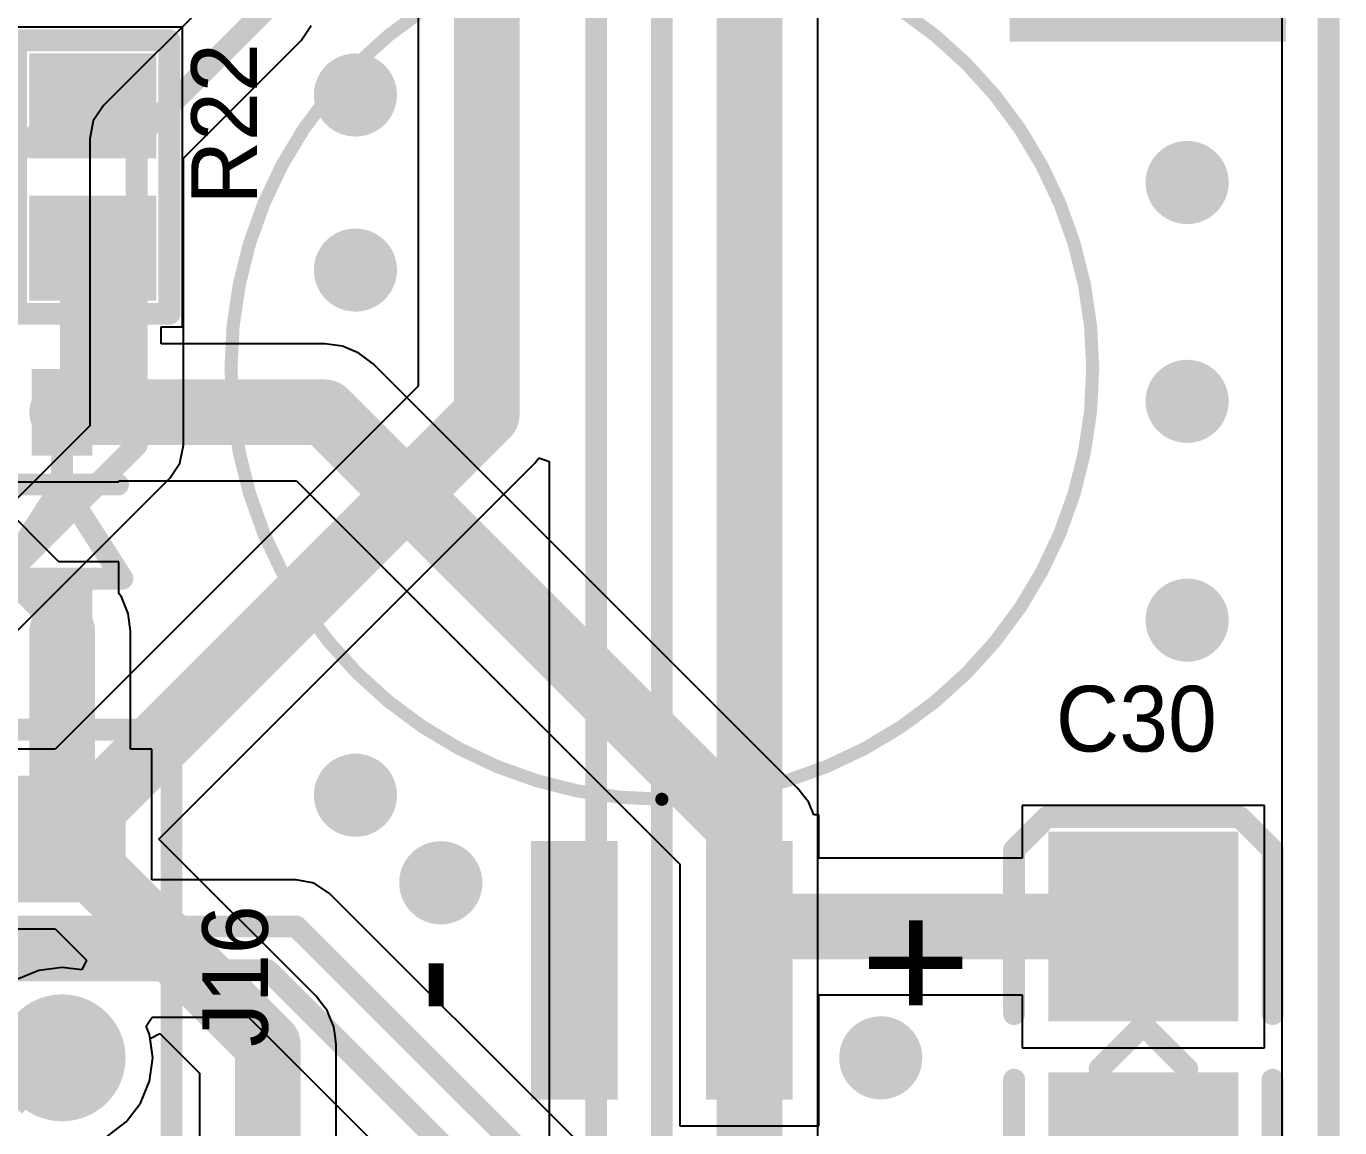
# Model space of a CAD drawing. Extents: x 1012 to 1122, y 1012 to 1122.
# Drawn here: x 1106.67 to 1121.91, y 1082.75 to 1095.54 of the extents above; entities that cross this region are included whole.
import ezdxf

# ---------------------------------------------------------------- set-up
doc = ezdxf.new("R2010")
doc.units = 0
doc.layers.get('0').update_dxf_attribs({"linetype": 'CONTINUOUS'})
for name, color, linetype in [('BOTTOMLAYER', 5, 'CONTINUOUS'), ('BOTTOMSOLDER', 6, 'CONTINUOUS'), ('KEEPOUTLAYER', 6, 'CONTINUOUS'), ('MECHANICAL1', 6, 'CONTINUOUS'), ('MULTILAYER', 9, 'CONTINUOUS'), ('TOPLAYER', 1, 'CONTINUOUS'), ('TOPOVERLAY', 2, 'CONTINUOUS'), ('TOPPASTE', 8, 'CONTINUOUS'), ('TOPSOLDER', 216, 'CONTINUOUS')]:
    doc.layers.add(name, color=color, linetype=linetype)

# ---------------------------------------------------------------- blocks, each defined once
blk = doc.blocks.new('SIP2_2_54MM_7')
at = {"layer": 'BOTTOMLAYER', "const_width": 0.635}
blk.add_lwpolyline([(2.2225, 0, 1), (2.8575, 0, 1)], format="xyb", close=True, dxfattribs=at)
at = {"layer": 'BOTTOMLAYER'}
blk.add_solid([(-0.635, -0.635), (0.635, -0.635), (-0.635, 0.635), (0.635, 0.635)], dxfattribs=at)
at = {"layer": 'BOTTOMSOLDER', "const_width": 0.7366}
blk.add_lwpolyline([(2.1717, 0, 1), (2.9083, 0, 1)], format="xyb", close=True, dxfattribs=at)
at = {"layer": 'BOTTOMSOLDER'}
blk.add_solid([(-0.7366, -0.7366), (0.7366, -0.7366), (-0.7366, 0.7366), (0.7366, 0.7366)], dxfattribs=at)
at = {"layer": 'MULTILAYER', "const_width": 0.635}
blk.add_lwpolyline([(2.2225, 0, 1), (2.8575, 0, 1)], format="xyb", close=True, dxfattribs=at)
at = {"layer": 'MULTILAYER'}
blk.add_solid([(-0.635, -0.635), (0.635, -0.635), (-0.635, 0.635), (0.635, 0.635)], dxfattribs=at)
at = {"layer": 'TOPLAYER', "const_width": 0.635}
blk.add_lwpolyline([(2.2225, 0, 1), (2.8575, 0, 1)], format="xyb", close=True, dxfattribs=at)
at = {"layer": 'TOPLAYER'}
blk.add_solid([(-0.635, -0.635), (0.635, -0.635), (-0.635, 0.635), (0.635, 0.635)], dxfattribs=at)
at = {"layer": 'TOPOVERLAY', "const_width": 0.254}
for points in [[(3.81, 1.27), (-1.27, 1.27)], [(-1.27, -1.27), (-1.27, 1.27)], [(1.27, -1.27), (1.27, 1.27)], [(3.81, -1.27), (3.81, 1.27)], [(3.81, -1.27), (-1.27, -1.27)]]:
    blk.add_lwpolyline(points, dxfattribs=at)
at = {"layer": 'TOPOVERLAY', "const_width": 0.127}
for points in [[(-1.3335, 1.27, 1), (-1.2065, 1.27, 1)], [(-1.3335, 1.27, 1), (-1.2065, 1.27, 1)], [(1.2065, 1.27, 1), (1.3335, 1.27, 1)], [(3.7465, 1.27, 1), (3.8735, 1.27, 1)], [(3.7465, 1.27, 1), (3.8735, 1.27, 1)], [(-1.3335, -1.27, 1), (-1.2065, -1.27, 1)], [(-1.3335, -1.27, 1), (-1.2065, -1.27, 1)], [(1.2065, -1.27, 1), (1.3335, -1.27, 1)], [(3.7465, -1.27, 1), (3.8735, -1.27, 1)], [(3.7465, -1.27, 1), (3.8735, -1.27, 1)]]:
    blk.add_lwpolyline(points, format="xyb", close=True, dxfattribs=at)
at = {"layer": 'TOPSOLDER', "const_width": 0.7366}
blk.add_lwpolyline([(2.1717, 0, 1), (2.9083, 0, 1)], format="xyb", close=True, dxfattribs=at)
at = {"layer": 'TOPSOLDER'}
blk.add_solid([(-0.7366, -0.7366), (0.7366, -0.7366), (-0.7366, 0.7366), (0.7366, 0.7366)], dxfattribs=at)
blk = doc.blocks.new('MS920T_12')
at = {"layer": 'TOPLAYER'}
for points in [[(1.4, 0.4), (-1.4, 0.4), (1.4, -0.4), (-1.4, -0.4)], [(1.4, -1.632), (-1.4, -1.632), (1.4, -2.432), (-1.4, -2.432)]]:
    blk.add_solid(points, dxfattribs=at)
at = {"layer": 'TOPOVERLAY'}
for points, const_width in [([(-1.985, -1.016, 1), (-11.985, -1.016, 1)], 0.152), ([(-12.023, -1.016, 1), (-11.947, -1.016, 1)], 0.0762), ([(-2.023, -1.016, 1), (-1.947, -1.016, 1)], 0.0762)]:
    blk.add_lwpolyline(points, format="xyb", close=True, dxfattribs=dict(at, const_width=const_width))
at = {"layer": 'TOPPASTE'}
for points in [[(1.4, 0.4), (-1.4, 0.4), (1.4, -0.4), (-1.4, -0.4)], [(1.4, -1.632), (-1.4, -1.632), (1.4, -2.432), (-1.4, -2.432)]]:
    blk.add_solid(points, dxfattribs=at)
at = {"layer": 'TOPSOLDER'}
for points in [[(1.502, 0.502), (-1.502, 0.502), (1.502, -0.502), (-1.502, -0.502)], [(1.502, -1.53), (-1.502, -1.53), (1.502, -2.534), (-1.502, -2.534)]]:
    blk.add_solid(points, dxfattribs=at)
at = {"layer": 'TOPOVERLAY'}
for s, p in [('+', (0.508, 2.667)), ('-', (0.508, -3.048))]:
    blk.add_text(s, height=1.524, rotation=-180, dxfattribs=at).set_placement(p)
blk = doc.blocks.new('CB3528_42')
at = {"layer": 'TOPLAYER'}
for points in [[(-1, -1), (1, -1), (-1, 1), (1, 1)], [(1.794, -1), (3.794, -1), (1.794, 1), (3.794, 1)]]:
    blk.add_solid(points, dxfattribs=at)
at = {"layer": 'TOPOVERLAY', "const_width": 0.254}
for points in [[(-1.27, 1.119), (-0.889, 1.5)], [(1.016, 1.5), (-0.889, 1.5)], [(3.937, 1.5), (1.778, 1.5)], [(3.937, -1.5), (3.937, 1.5)], [(-1.27, -1.119), (-1.27, 1.119)], [(1.143, 0), (1.651, 0.508)], [(1.651, -0.508), (1.143, 0)], [(-0.889, -1.5), (-1.27, -1.119)], [(1.016, -1.5), (-0.889, -1.5)], [(3.937, -1.5), (1.778, -1.5)]]:
    blk.add_lwpolyline(points, dxfattribs=at)
at = {"layer": 'TOPOVERLAY', "const_width": 0.127}
for points in [[(-0.952, 1.5, 1), (-0.825, 1.5, 1)], [(-0.952, 1.5, 1), (-0.825, 1.5, 1)], [(0.952, 1.5, 1), (1.079, 1.5, 1)], [(1.714, 1.5, 1), (1.841, 1.5, 1)], [(3.873, 1.5, 1), (4, 1.5, 1)], [(3.873, 1.5, 1), (4, 1.5, 1)], [(-1.333, 1.119, 1), (-1.206, 1.119, 1)], [(-1.333, 1.119, 1), (-1.206, 1.119, 1)], [(1.587, 0.508, 1), (1.714, 0.508, 1)], [(1.079, 0, 1), (1.206, 0, 1)], [(1.079, 0, 1), (1.206, 0, 1)], [(1.587, -0.508, 1), (1.714, -0.508, 1)], [(-1.333, -1.119, 1), (-1.206, -1.119, 1)], [(-1.333, -1.119, 1), (-1.206, -1.119, 1)], [(-0.952, -1.5, 1), (-0.825, -1.5, 1)], [(-0.952, -1.5, 1), (-0.825, -1.5, 1)], [(0.952, -1.5, 1), (1.079, -1.5, 1)], [(1.714, -1.5, 1), (1.841, -1.5, 1)], [(3.873, -1.5, 1), (4, -1.5, 1)], [(3.873, -1.5, 1), (4, -1.5, 1)]]:
    blk.add_lwpolyline(points, format="xyb", close=True, dxfattribs=at)
at = {"layer": 'TOPPASTE'}
for points in [[(-1, -1), (1, -1), (-1, 1), (1, 1)], [(1.794, -1), (3.794, -1), (1.794, 1), (3.794, 1)]]:
    blk.add_solid(points, dxfattribs=at)
at = {"layer": 'TOPSOLDER'}
for points in [[(-1.102, -1.102), (1.102, -1.102), (-1.102, 1.102), (1.102, 1.102)], [(1.692, -1.102), (3.896, -1.102), (1.692, 1.102), (3.896, 1.102)]]:
    blk.add_solid(points, dxfattribs=at)
blk = doc.blocks.new('SOD323_101')
at = {"layer": 'TOPLAYER'}
for points in [[(-0.4, -0.25), (0.4, -0.25), (-0.4, 0.25), (0.4, 0.25)], [(2.14, 0.25), (2.14, -0.25), (2.94, 0.25), (2.94, -0.25)]]:
    blk.add_solid(points, dxfattribs=at)
at = {"layer": 'TOPOVERLAY', "const_width": 0.254}
for points in [[(0.61, 0.7), (0.61, -0.7)], [(0.61, 0.7), (1.702, 0)], [(1.702, 0.7), (1.702, -0.649)], [(1.702, 0), (0.61, -0.7)], [(1.702, 0), (2.007, 0)]]:
    blk.add_lwpolyline(points, dxfattribs=at)
at = {"layer": 'TOPOVERLAY', "const_width": 0.127}
for points in [[(0.546, 0.7, 1), (0.673, 0.7, 1)], [(0.546, 0.7, 1), (0.673, 0.7, 1)], [(1.638, 0.7, 1), (1.765, 0.7, 1)], [(1.638, 0, 1), (1.765, 0, 1)], [(1.638, 0, 1), (1.765, 0, 1)], [(1.638, 0, 1), (1.765, 0, 1)], [(1.943, 0, 1), (2.07, 0, 1)], [(0.546, -0.7, 1), (0.673, -0.7, 1)], [(0.546, -0.7, 1), (0.673, -0.7, 1)], [(1.638, -0.649, 1), (1.765, -0.649, 1)]]:
    blk.add_lwpolyline(points, format="xyb", close=True, dxfattribs=at)
at = {"layer": 'TOPPASTE'}
for points in [[(-0.4, -0.25), (0.4, -0.25), (-0.4, 0.25), (0.4, 0.25)], [(2.14, 0.25), (2.14, -0.25), (2.94, 0.25), (2.94, -0.25)]]:
    blk.add_solid(points, dxfattribs=at)
at = {"layer": 'TOPSOLDER'}
for points in [[(-0.502, -0.352), (0.502, -0.352), (-0.502, 0.352), (0.502, 0.352)], [(2.038, 0.352), (2.038, -0.352), (3.042, 0.352), (3.042, -0.352)]]:
    blk.add_solid(points, dxfattribs=at)
blk = doc.blocks.new('MOLEX532610571_109')
at = {"layer": 'BOTTOMLAYER'}
for points in [[(-3.85, -4.6), (-1.75, -4.6), (-3.85, -1.6), (-1.75, -1.6)], [(6.75, -4.6), (8.85, -4.6), (6.75, -1.6), (8.85, -1.6)]]:
    blk.add_solid(points, dxfattribs=at)
at = {"layer": 'BOTTOMSOLDER'}
for points in [[(-3.952, -4.702), (-1.648, -4.702), (-3.952, -1.498), (-1.648, -1.498)], [(6.648, -4.702), (8.952, -4.702), (6.648, -1.498), (8.952, -1.498)]]:
    blk.add_solid(points, dxfattribs=at)
at = {"layer": 'MULTILAYER'}
for points in [[(-3.85, -4.6), (-1.75, -4.6), (-3.85, -1.6), (-1.75, -1.6)], [(6.75, -4.6), (8.85, -4.6), (6.75, -1.6), (8.85, -1.6)]]:
    blk.add_solid(points, dxfattribs=at)
at = {"layer": 'TOPLAYER'}
for points in [[(-0.4, -1), (0.4, -1), (-0.4, 1), (0.4, 1)], [(0.85, -1), (1.65, -1), (0.85, 1), (1.65, 1)], [(2.1, -1), (2.9, -1), (2.1, 1), (2.9, 1)], [(3.35, -1), (4.15, -1), (3.35, 1), (4.15, 1)], [(4.6, -1), (5.4, -1), (4.6, 1), (5.4, 1)], [(-3.85, -4.6), (-1.75, -4.6), (-3.85, -1.6), (-1.75, -1.6)], [(6.75, -4.6), (8.85, -4.6), (6.75, -1.6), (8.85, -1.6)]]:
    blk.add_solid(points, dxfattribs=at)
at = {"layer": 'TOPOVERLAY', "const_width": 0.254}
for points in [[(-0.635, 1.905), (0, 1.27)], [(-0.635, 1.905), (0.635, 1.905)], [(0.635, 1.905), (0, 1.27)], [(-1.5, -1.2), (-1.5, -5.2)], [(-1.5, -1.2), (6.5, -1.2)], [(6.5, -1.2), (6.5, -5.2)], [(-1.5, -5.2), (6.5, -5.2)]]:
    blk.add_lwpolyline(points, dxfattribs=at)
at = {"layer": 'TOPOVERLAY', "const_width": 0.127}
for points in [[(-0.699, 1.905, 1), (-0.572, 1.905, 1)], [(-0.699, 1.905, 1), (-0.572, 1.905, 1)], [(0.572, 1.905, 1), (0.699, 1.905, 1)], [(0.572, 1.905, 1), (0.699, 1.905, 1)], [(-0.064, 1.27, 1), (0.064, 1.27, 1)], [(-0.064, 1.27, 1), (0.064, 1.27, 1)], [(-1.564, -1.2, 1), (-1.437, -1.2, 1)], [(-1.564, -1.2, 1), (-1.437, -1.2, 1)], [(6.436, -1.2, 1), (6.563, -1.2, 1)], [(6.436, -1.2, 1), (6.563, -1.2, 1)], [(-1.564, -5.2, 1), (-1.437, -5.2, 1)], [(-1.564, -5.2, 1), (-1.437, -5.2, 1)], [(6.436, -5.2, 1), (6.563, -5.2, 1)], [(6.436, -5.2, 1), (6.563, -5.2, 1)]]:
    blk.add_lwpolyline(points, format="xyb", close=True, dxfattribs=at)
at = {"layer": 'TOPPASTE'}
for points in [[(-0.4, -1), (0.4, -1), (-0.4, 1), (0.4, 1)], [(0.85, -1), (1.65, -1), (0.85, 1), (1.65, 1)], [(2.1, -1), (2.9, -1), (2.1, 1), (2.9, 1)], [(3.35, -1), (4.15, -1), (3.35, 1), (4.15, 1)], [(4.6, -1), (5.4, -1), (4.6, 1), (5.4, 1)]]:
    blk.add_solid(points, dxfattribs=at)
at = {"layer": 'TOPSOLDER'}
for points in [[(-0.502, -1.102), (0.502, -1.102), (-0.502, 1.102), (0.502, 1.102)], [(0.748, -1.102), (1.752, -1.102), (0.748, 1.102), (1.752, 1.102)], [(1.998, -1.102), (3.002, -1.102), (1.998, 1.102), (3.002, 1.102)], [(3.248, -1.102), (4.252, -1.102), (3.248, 1.102), (4.252, 1.102)], [(4.498, -1.102), (5.502, -1.102), (4.498, 1.102), (5.502, 1.102)], [(-3.952, -4.702), (-1.648, -4.702), (-3.952, -1.498), (-1.648, -1.498)], [(6.648, -4.702), (8.952, -4.702), (6.648, -1.498), (8.952, -1.498)]]:
    blk.add_solid(points, dxfattribs=at)
blk = doc.blocks.new('CC0603_148')
at = {"layer": 'TOPLAYER'}
for points in [[(-0.508, -0.635), (0.508, -0.635), (-0.508, 0.635), (0.508, 0.635)], [(1.143, -0.635), (2.159, -0.635), (1.143, 0.635), (2.159, 0.635)]]:
    blk.add_solid(points, dxfattribs=at)
at = {"layer": 'TOPOVERLAY', "const_width": 0.254}
for points in [[(-0.508, 0.889), (-0.762, 0.889)], [(-0.762, -0.889), (-0.762, 0.889)], [(2.413, 0.889), (-0.508, 0.889)], [(2.413, -0.889), (2.413, 0.889)], [(2.413, -0.889), (-0.762, -0.889)]]:
    blk.add_lwpolyline(points, dxfattribs=at)
at = {"layer": 'TOPOVERLAY', "const_width": 0.127}
for points in [[(-0.8255, 0.889, 1), (-0.6985, 0.889, 1)], [(-0.8255, 0.889, 1), (-0.6985, 0.889, 1)], [(-0.5715, 0.889, 1), (-0.4445, 0.889, 1)], [(-0.5715, 0.889, 1), (-0.4445, 0.889, 1)], [(2.3495, 0.889, 1), (2.4765, 0.889, 1)], [(2.3495, 0.889, 1), (2.4765, 0.889, 1)], [(-0.8255, -0.889, 1), (-0.6985, -0.889, 1)], [(-0.8255, -0.889, 1), (-0.6985, -0.889, 1)], [(2.3495, -0.889, 1), (2.4765, -0.889, 1)], [(2.3495, -0.889, 1), (2.4765, -0.889, 1)]]:
    blk.add_lwpolyline(points, format="xyb", close=True, dxfattribs=at)
at = {"layer": 'TOPPASTE'}
for points in [[(-0.508, -0.635), (0.508, -0.635), (-0.508, 0.635), (0.508, 0.635)], [(1.143, -0.635), (2.159, -0.635), (1.143, 0.635), (2.159, 0.635)]]:
    blk.add_solid(points, dxfattribs=at)
at = {"layer": 'TOPSOLDER'}
for points in [[(-0.6096, -0.7366), (0.6096, -0.7366), (-0.6096, 0.7366), (0.6096, 0.7366)], [(1.0414, -0.7366), (2.2606, -0.7366), (1.0414, 0.7366), (2.2606, 0.7366)]]:
    blk.add_solid(points, dxfattribs=at)

msp = doc.modelspace()

# ---------------------------------------------------------------- linework, layer by layer
at = {"layer": 'BOTTOMLAYER'}
for p, q in [((1121.239, 1118.795), (1121.239, 1081.319)), ((1115.854, 1082.396), (1115.854, 1105.891)), ((1111.218, 1096.899), (1111.218, 1091.361)), ((1108.928, 1095.981), (1107.563, 1094.617)), ((1109.857, 1095.371), (1109.974, 1095.548)), ((1108.492, 1094.007), (1109.857, 1095.371)), ((1107.563, 1094.617), (1107.446, 1094.44)), ((1107.446, 1094.44), (1107.404, 1094.232)), ((1107.404, 1094.232), (1107.404, 1090.901)), ((1108.492, 1090.676), (1108.492, 1094.007)), ((1111.218, 1091.361), (1107.003, 1087.145)), ((1107.404, 1090.901), (1101.779, 1085.276)), ((1108.45, 1090.468), (1108.492, 1090.676)), ((1108.492, 1090.676), (1108.492, 1090.676)), ((1108.492, 1090.676), (1108.492, 1090.676)), ((1108.492, 1090.676), (1108.492, 1090.676)), ((1112.574, 1090.47), (1112.618, 1090.528)), ((1112.618, 1090.528), (1112.738, 1090.487)), ((1112.738, 1090.487), (1112.738, 1075.97)), ((1108.208, 1086.104), (1112.574, 1090.47)), ((1108.333, 1090.291), (1108.45, 1090.468)), ((1112.574, 1090.47), (1112.574, 1090.47)), ((1102.389, 1084.348), (1108.333, 1090.291)), ((1107.003, 1087.145), (1106.043, 1087.145)), ((1110.034, 1084.278), (1108.208, 1086.104)), ((1106.043, 1085.063), (1107.003, 1085.063)), ((1107.003, 1085.063), (1107.367, 1084.699)), ((1107.367, 1084.699), (1107.311, 1084.585)), ((1106.813, 1084.579), (1106.559, 1084.474)), ((1107.084, 1084.614), (1106.813, 1084.579)), ((1107.311, 1084.585), (1107.084, 1084.614)), ((1110.088, 1084.207), (1110.034, 1084.278)), ((1110.034, 1084.278), (1110.034, 1084.278)), ((1110.16, 1084.113), (1110.088, 1084.207)), ((1110.199, 1084.018), (1110.16, 1084.113)), ((1110.239, 1083.922), (1110.199, 1084.018)), ((1108.105, 1083.79), (1108.219, 1083.846)), ((1108.135, 1083.564), (1108.105, 1083.79)), ((1108.219, 1083.846), (1108.678, 1083.387)), ((1110.253, 1083.819), (1110.239, 1083.922)), ((1110.266, 1083.716), (1110.253, 1083.819)), ((1110.266, 1077.468), (1110.266, 1083.716)), ((1110.266, 1083.716), (1110.266, 1083.716)), ((1108.099, 1083.292), (1108.135, 1083.564)), ((1108.678, 1083.387), (1108.678, 1077.797)), ((1107.994, 1083.039), (1108.099, 1083.292)), ((1107.827, 1082.821), (1107.994, 1083.039)), ((1107.61, 1082.654), (1107.827, 1082.821))]:
    msp.add_line(p, q, dxfattribs=at)
for points, const_width in [([(1115.06, 1072.388), (1115.06, 1105.891)], 0.762), ([(1113.282, 1075.69), (1113.282, 1101.065)], 0.254), ([(1114.044, 1075.436), (1114.044, 1099.947)], 0.254), ([(1112.012, 1091.032), (1112.012, 1096.899)], 0.762), ([(1107.948, 1094.232), (1109.472, 1095.756)], 0.254), ([(1107.948, 1090.676), (1107.948, 1094.232)], 0.254), ([(1107.084, 1086.104), (1112.012, 1091.032)], 0.762), ([(1102.004, 1084.732), (1107.948, 1090.676)], 0.254), ([(1107.084, 1086.104), (1109.472, 1083.716)], 0.762), ([(1109.472, 1077.468), (1109.472, 1083.716)], 0.762)]:
    msp.add_lwpolyline(points, dxfattribs=dict(at, const_width=const_width))
for points, const_width in [([(1110.297, 1094.74, 1), (1110.678, 1094.74, 1)], 0.381), ([(1107.884, 1094.232, 1), (1108.012, 1094.232, 1)], 0.127), ([(1107.884, 1094.232, 1), (1108.012, 1094.232, 1)], 0.127), ([(1119.949, 1093.724, 1), (1120.331, 1093.724, 1)], 0.381), ([(1110.297, 1092.708, 1), (1110.678, 1092.708, 1)], 0.381), ([(1119.949, 1091.184, 1), (1120.331, 1091.184, 1)], 0.381), ([(1111.822, 1091.032, 1), (1112.203, 1091.032, 1)], 0.381), ([(1111.822, 1091.032, 1), (1112.203, 1091.032, 1)], 0.381), ([(1107.884, 1090.676, 1), (1108.012, 1090.676, 1)], 0.127), ([(1107.884, 1090.676, 1), (1108.012, 1090.676, 1)], 0.127), ([(1119.949, 1088.644, 1), (1120.331, 1088.644, 1)], 0.381), ([(1110.297, 1086.612, 1), (1110.678, 1086.612, 1)], 0.381), ([(1106.894, 1086.104, 1), (1107.275, 1086.104, 1)], 0.381), ([(1106.894, 1086.104, 1), (1107.275, 1086.104, 1)], 0.381), ([(1111.288, 1085.596, 1), (1111.669, 1085.596, 1)], 0.381), ([(1109.282, 1083.716, 1), (1109.662, 1083.716, 1)], 0.381), ([(1109.282, 1083.716, 1), (1109.662, 1083.716, 1)], 0.381), ([(1116.393, 1083.564, 1), (1116.774, 1083.564, 1)], 0.381)]:
    msp.add_lwpolyline(points, format="xyb", close=True, dxfattribs=dict(at, const_width=const_width))
at = {"layer": 'BOTTOMSOLDER', "const_width": 0.483}
for points in [[(1110.247, 1094.74, 1), (1110.729, 1094.74, 1)], [(1119.899, 1093.724, 1), (1120.381, 1093.724, 1)], [(1110.247, 1092.708, 1), (1110.729, 1092.708, 1)], [(1119.899, 1091.184, 1), (1120.381, 1091.184, 1)], [(1119.899, 1088.644, 1), (1120.381, 1088.644, 1)], [(1110.247, 1086.612, 1), (1110.729, 1086.612, 1)], [(1111.237, 1085.596, 1), (1111.72, 1085.596, 1)], [(1116.343, 1083.564, 1), (1116.825, 1083.564, 1)]]:
    msp.add_lwpolyline(points, format="xyb", close=True, dxfattribs=at)
at = {"layer": 'KEEPOUTLAYER', "const_width": 0.254}
msp.add_lwpolyline([(1121.782, 1014.795), (1121.782, 1118.795)], dxfattribs=at)
at = {"layer": 'MECHANICAL1', "const_width": 0.254}
msp.add_lwpolyline([(1121.782, 1014.795), (1121.782, 1118.795)], dxfattribs=at)
at = {"layer": 'MULTILAYER', "const_width": 0.381}
for points in [[(1110.297, 1094.74, 1), (1110.678, 1094.74, 1)], [(1119.949, 1093.724, 1), (1120.331, 1093.724, 1)], [(1110.297, 1092.708, 1), (1110.678, 1092.708, 1)], [(1119.949, 1091.184, 1), (1120.331, 1091.184, 1)], [(1119.949, 1088.644, 1), (1120.331, 1088.644, 1)], [(1110.297, 1086.612, 1), (1110.678, 1086.612, 1)], [(1111.288, 1085.596, 1), (1111.669, 1085.596, 1)], [(1116.393, 1083.564, 1), (1116.774, 1083.564, 1)]]:
    msp.add_lwpolyline(points, format="xyb", close=True, dxfattribs=at)
at = {"layer": 'TOPLAYER'}
for p, q in [((1121.239, 1118.795), (1121.239, 1073.671)), ((1108.481, 1095.527), (1106.399, 1095.527)), ((1108.481, 1093.699), (1108.481, 1095.527)), ((1108.481, 1092.048), (1108.481, 1093.699)), ((1108.234, 1091.851), (1108.234, 1092.048)), ((1108.234, 1092.048), (1108.481, 1092.048)), ((1110.132, 1091.851), (1108.234, 1091.851)), ((1110.338, 1091.824), (1110.132, 1091.851)), ((1110.132, 1091.851), (1110.132, 1091.851)), ((1110.529, 1091.745), (1110.338, 1091.824)), ((1110.694, 1091.619), (1110.529, 1091.745)), ((1115.622, 1086.691), (1110.694, 1091.619)), ((1107.047, 1089.323), (1105.691, 1090.68)), ((1106.428, 1090.251), (1107.741, 1090.251)), ((1107.741, 1090.251), (1107.741, 1090.263)), ((1107.741, 1090.263), (1109.803, 1090.263)), ((1109.803, 1090.263), (1114.254, 1085.813)), ((1107.741, 1089.323), (1107.047, 1089.323)), ((1107.741, 1088.955), (1107.741, 1089.323)), ((1107.772, 1088.914), (1107.741, 1088.955)), ((1107.852, 1088.723), (1107.772, 1088.914)), ((1107.879, 1088.517), (1107.852, 1088.723)), ((1107.879, 1087.145), (1107.879, 1088.517)), ((1108.126, 1087.145), (1107.879, 1087.145)), ((1108.126, 1085.632), (1108.126, 1087.145)), ((1115.748, 1086.526), (1115.622, 1086.691)), ((1115.622, 1086.691), (1115.622, 1086.691)), ((1115.806, 1086.386), (1115.748, 1086.526)), ((1115.866, 1086.386), (1115.806, 1086.386)), ((1115.866, 1085.882), (1115.866, 1086.386)), ((1121.038, 1086.494), (1118.226, 1086.494)), ((1118.226, 1086.494), (1118.226, 1085.882)), ((1121.038, 1083.682), (1121.038, 1086.494)), ((1114.254, 1085.813), (1114.254, 1082.774)), ((1118.226, 1085.882), (1115.866, 1085.882)), ((1109.802, 1085.632), (1108.126, 1085.632)), ((1110.01, 1085.59), (1109.802, 1085.632)), ((1110.187, 1085.473), (1110.01, 1085.59)), ((1113.075, 1082.584), (1110.187, 1085.473)), ((1115.866, 1082.774), (1115.866, 1084.294)), ((1115.866, 1084.294), (1118.226, 1084.294)), ((1118.226, 1084.294), (1118.226, 1083.682)), ((1108.06, 1083.931), (1108.13, 1084.036)), ((1108.099, 1083.836), (1108.06, 1083.931)), ((1108.13, 1084.036), (1109.247, 1084.036)), ((1109.247, 1084.036), (1112.339, 1080.944)), ((1108.135, 1083.564), (1108.099, 1083.836)), ((1118.226, 1083.682), (1121.038, 1083.682)), ((1108.099, 1083.292), (1108.135, 1083.564)), ((1107.994, 1083.039), (1108.099, 1083.292)), ((1107.827, 1082.821), (1107.994, 1083.039)), ((1107.61, 1082.654), (1107.827, 1082.821)), ((1114.254, 1082.774), (1115.866, 1082.774))]:
    msp.add_line(p, q, dxfattribs=at)
for points, const_width in [([(1110.297, 1094.74, 1), (1110.678, 1094.74, 1)], 0.381), ([(1107.046, 1094.613, 1), (1107.173, 1094.613, 1)], 0.127), ([(1107.046, 1094.613, 1), (1107.173, 1094.613, 1)], 0.127), ([(1107.377, 1094.613, 1), (1107.504, 1094.613, 1)], 0.127), ([(1119.949, 1093.724, 1), (1120.331, 1093.724, 1)], 0.381), ([(1107.249, 1092.962, 1), (1107.63, 1092.962, 1)], 0.381), ([(1110.297, 1092.708, 1), (1110.678, 1092.708, 1)], 0.381), ([(1119.949, 1091.184, 1), (1120.331, 1091.184, 1)], 0.381), ([(1106.894, 1091.057, 1), (1107.275, 1091.057, 1)], 0.381), ([(1107.249, 1091.057, 1), (1107.63, 1091.057, 1)], 0.381), ([(1109.942, 1091.057, 1), (1110.323, 1091.057, 1)], 0.381), ([(1109.942, 1091.057, 1), (1110.323, 1091.057, 1)], 0.381), ([(1119.949, 1088.644, 1), (1120.331, 1088.644, 1)], 0.381), ([(1106.894, 1088.517, 1), (1107.275, 1088.517, 1)], 0.381), ([(1107.021, 1088.517, 1), (1107.148, 1088.517, 1)], 0.127), ([(1110.297, 1086.612, 1), (1110.678, 1086.612, 1)], 0.381), ([(1106.894, 1086.104, 1), (1107.275, 1086.104, 1)], 0.381), ([(1114.87, 1086.129, 1), (1115.251, 1086.129, 1)], 0.381), ([(1114.87, 1086.129, 1), (1115.251, 1086.129, 1)], 0.381), ([(1111.288, 1085.596, 1), (1111.669, 1085.596, 1)], 0.381), ([(1114.87, 1085.088, 1), (1115.251, 1085.088, 1)], 0.381), ([(1119.441, 1085.088, 1), (1119.822, 1085.088, 1)], 0.381), ([(1109.739, 1085.088, 1), (1109.866, 1085.088, 1)], 0.127), ([(1109.739, 1085.088, 1), (1109.866, 1085.088, 1)], 0.127), ([(1114.87, 1084.58, 1), (1115.251, 1084.58, 1)], 0.381), ([(1109.409, 1084.58, 1), (1109.535, 1084.58, 1)], 0.127), ([(1109.409, 1084.58, 1), (1109.535, 1084.58, 1)], 0.127), ([(1116.393, 1083.564, 1), (1116.774, 1083.564, 1)], 0.381), ([(1107.021, 1083.564, 1), (1107.148, 1083.564, 1)], 0.127)]:
    msp.add_lwpolyline(points, format="xyb", close=True, dxfattribs=dict(at, const_width=const_width))
for points, const_width in [([(1105.459, 1092.962), (1107.11, 1094.613)], 0.254), ([(1107.11, 1094.613), (1107.44, 1094.613)], 0.254), ([(1107.44, 1091.057), (1107.44, 1092.962)], 0.762), ([(1107.084, 1091.057), (1110.132, 1091.057)], 0.762), ([(1110.132, 1091.057), (1115.06, 1086.129)], 0.762), ([(1105.306, 1090.295), (1107.084, 1088.517)], 0.254), ([(1107.084, 1086.104), (1107.084, 1088.517)], 0.762), ([(1115.06, 1084.58), (1115.06, 1086.129)], 0.762), ([(1115.06, 1085.088), (1119.632, 1085.088)], 0.762), ([(1106.195, 1085.088), (1109.802, 1085.088)], 0.254), ([(1109.802, 1085.088), (1112.85, 1082.04)], 0.254), ([(1105.916, 1084.58), (1109.472, 1084.58)], 0.254), ([(1109.472, 1084.58), (1112.723, 1081.329)], 0.254), ([(1106.526, 1083.005), (1107.084, 1083.564)], 0.254)]:
    msp.add_lwpolyline(points, dxfattribs=dict(at, const_width=const_width))
at = {"layer": 'TOPSOLDER', "const_width": 0.483}
for points in [[(1110.247, 1094.74, 1), (1110.729, 1094.74, 1)], [(1119.899, 1093.724, 1), (1120.381, 1093.724, 1)], [(1110.247, 1092.708, 1), (1110.729, 1092.708, 1)], [(1119.899, 1091.184, 1), (1120.381, 1091.184, 1)], [(1119.899, 1088.644, 1), (1120.381, 1088.644, 1)], [(1110.247, 1086.612, 1), (1110.729, 1086.612, 1)], [(1111.237, 1085.596, 1), (1111.72, 1085.596, 1)], [(1116.343, 1083.564, 1), (1116.825, 1083.564, 1)]]:
    msp.add_lwpolyline(points, format="xyb", close=True, dxfattribs=at)

# ---------------------------------------------------------------- block references
for name, p, rotation in [('MOLEX532610571_109', (1116.584, 1099.312), 90), ('MS920T_12', (1115.06, 1084.58), 270), ('CC0603_148', (1107.44, 1094.613), 270), ('SOD323_101', (1107.084, 1088.517), 90), ('SIP2_2_54MM_7', (1107.084, 1086.104), 270), ('CB3528_42', (1119.632, 1085.088), 270)]:
    msp.add_blockref(name, p, dxfattribs=dict(rotation=rotation))

# ---------------------------------------------------------------- texts
at = {"layer": 'TOPOVERLAY'}
for s, p in [('R22', (1109.345, 1093.47)), ('J16', (1109.472, 1083.691))]:
    msp.add_text(s, height=0.762, rotation=90, dxfattribs=at).set_placement(p)
msp.add_text('C30', height=0.762, dxfattribs=at).set_placement((1118.616, 1087.12))

doc.saveas('drawing.dxf')
